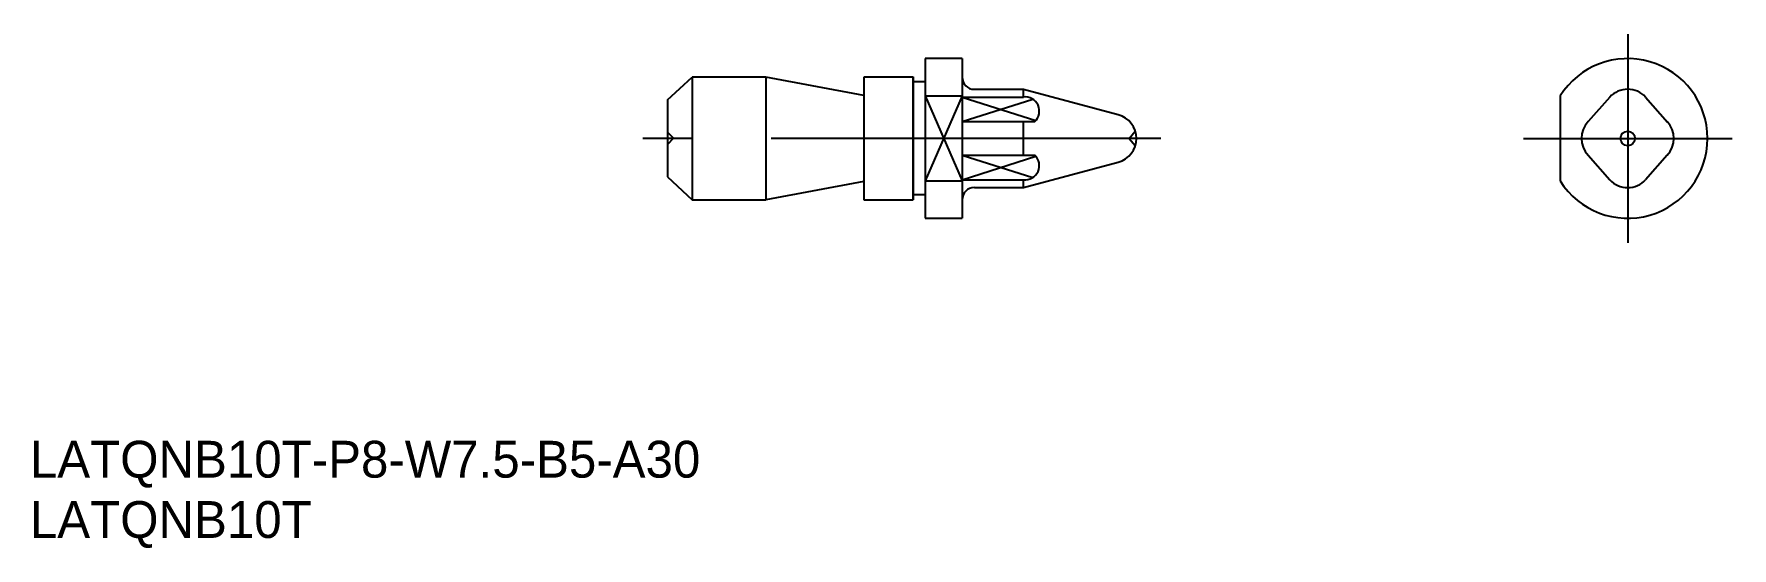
# Model space of a CAD drawing. Extents: x 37 to 176, y 108 to 150.
import ezdxf

# ---------------------------------------------------------------- set-up
doc = ezdxf.new("R2010")
doc.units = 0
doc.linetypes.add('CENTER', pattern=[50.8, 31.75, -6.35, 6.35, -6.35])
doc.linetypes.add('DASHED', pattern=[19.05, 12.7, -6.35])
doc.layers.get('0').update_dxf_attribs({"linetype": 'CONTINUOUS'})
doc.layers.add('CENTER', color=1, linetype='CENTER')

# ---------------------------------------------------------------- blocks, each defined once
blk = doc.blocks.new('*U2')
at = {"color": 7, "linetype": 'CONTINUOUS'}
blk.add_text('LATQNB10T', height=3, dxfattribs=at).set_placement((36.96, 108.65))
blk = doc.blocks.new('*U3')
at = {"color": 7, "linetype": 'CONTINUOUS'}
blk.add_text('LATQNB10T-P8-W7.5-B5-A30', height=3, dxfattribs=at).set_placement((36.96, 113.56))

msp = doc.modelspace()

# ---------------------------------------------------------------- linework, layer by layer
at = {"color": 7, "linetype": 'CONTINUOUS'}
for p, q in [((112.91, 147.68), (109.91, 147.68)), ((109.91, 147.68), (109.91, 134.68)), ((112.91, 147.68), (112.91, 134.68)), ((88.91, 144.31), (90.91, 146.18)), ((96.91, 146.18), (90.91, 146.18)), ((90.91, 146.18), (90.91, 136.18)), ((96.91, 146.18), (96.91, 136.18)), ((104.91, 144.68), (96.91, 146.18)), ((108.91, 146.18), (104.91, 146.18)), ((104.91, 146.18), (104.91, 136.18)), ((108.91, 146.19), (108.91, 136.19)), ((108.91, 136.18), (108.91, 146.18)), ((109.91, 145.79), (108.91, 145.79)), ((112.91, 145.69), (112.91, 145.69)), ((88.91, 144.31), (88.91, 138.06)), ((109.91, 144.65), (112.91, 144.65)), ((113.91, 145.18), (117.91, 145.18)), ((117.91, 145.18), (125.63, 143.12)), ((161.64, 144.65), (161.64, 137.72)), ((165.68, 144.55), (163.92, 142.55)), ((168.6, 144.55), (170.39, 142.5)), ((163.92, 139.82), (165.68, 137.82)), ((170.35, 139.82), (168.6, 137.82)), ((117.91, 137.18), (125.63, 139.25)), ((88.91, 138.06), (90.91, 136.18)), ((104.91, 137.68), (96.91, 136.19)), ((109.91, 137.72), (112.91, 137.72)), ((113.91, 137.18), (117.91, 137.18)), ((90.91, 136.18), (96.91, 136.18)), ((104.91, 136.18), (108.91, 136.18)), ((109.91, 136.59), (108.91, 136.59)), ((112.91, 136.69), (112.91, 135.69)), ((112.91, 136.69), (112.91, 136.69)), ((109.91, 134.68), (112.91, 134.68))]:
    msp.add_line(p, q, dxfattribs=at)
at = {"color": 3, "linetype": 'CONTINUOUS'}
for p, q in [((109.91, 144.65), (112.91, 137.72)), ((112.91, 144.65), (109.91, 137.72)), ((112.91, 144.55), (117.91, 144.55)), ((112.91, 144.55), (118.92, 142.64)), ((112.91, 142.55), (118.66, 144.38)), ((117.91, 144.55), (117.91, 145.18)), ((112.91, 142.55), (118.83, 142.55)), ((117.91, 139.82), (117.91, 142.55)), ((112.91, 139.82), (118.66, 137.99)), ((112.91, 139.82), (118.83, 139.82)), ((112.91, 137.82), (118.92, 139.73)), ((112.91, 137.82), (117.91, 137.82)), ((117.91, 137.18), (117.91, 137.82))]:
    msp.add_line(p, q, dxfattribs=at)
at = {"color": 3, "linetype": 'DASHED'}
for p, q in [((89.41, 141.19), (88.91, 141.69)), ((89.41, 141.19), (88.91, 140.68)), ((126.52, 141.18), (127.02, 141.77)), ((126.52, 141.18), (127.02, 140.6))]:
    msp.add_line(p, q, dxfattribs=at)
at = {"color": 7, "linetype": 'CONTINUOUS'}
msp.add_circle((167.14, 141.18), 0.59, dxfattribs=at)
for centre, radius, start, end in [((167.14, 141.18), 6.5, 212.2042, 147.7958), ((113.91, 146.18), 1, 180, 270), ((167.14, 143.18), 2, 43.1524, 136.8476), ((125.11, 141.18), 2, 285, 75), ((165.37, 141.18), 2, 136.8476, 223.1524), ((168.89, 141.18), 2, 316.8476, 43.1524), ((113.91, 136.18), 1, 90, 180), ((167.14, 139.18), 2, 223.1524, 316.8476)]:
    msp.add_arc(centre, radius, start, end, dxfattribs=at)
at = {"color": 3, "linetype": 'CONTINUOUS'}
for centre, start, end in [((118.04, 143.4), 313.1555, 96.2565), ((118.04, 138.97), 263.7435, 46.8445)]:
    msp.add_arc(centre, 1.16, start, end, dxfattribs=at)
at = {"layer": 'CENTER', "color": 1, "linetype": 'CENTER'}
for p, q in [((167.14, 149.68), (167.14, 132.68)), ((129.11, 141.18), (86.91, 141.18)), ((158.64, 141.18), (175.64, 141.18))]:
    msp.add_line(p, q, dxfattribs=at)

# ---------------------------------------------------------------- block references
at = {"color": 7, "linetype": 'CONTINUOUS'}
for name in ['*U3', '*U2']:
    msp.add_blockref(name, (0, 0), dxfattribs=at)

doc.saveas('drawing.dxf')
